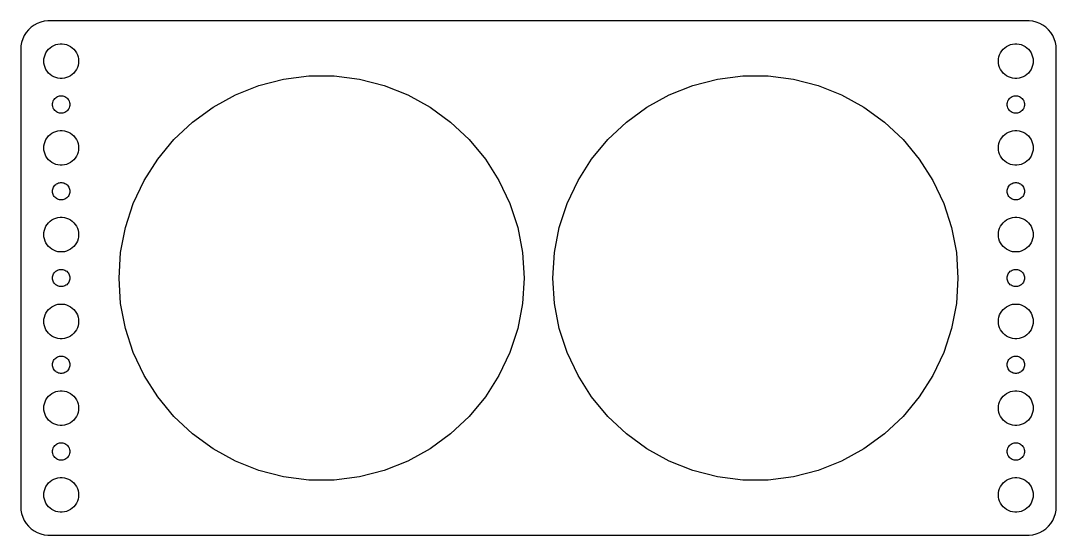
# Model space of a CAD drawing. Header units: metres. Extents: x -90 to 90, y 55 to 242.
# Drawn here: x -89.5 to 89.5, y 153.5 to 242.5 of the extents above; entities that cross this region are included whole.
import ezdxf

# ---------------------------------------------------------------- set-up
doc = ezdxf.new("R2010")
doc.units = ezdxf.units.M

msp = doc.modelspace()

# ---------------------------------------------------------------- linework, layer by layer
for p, q in [((-87.1791, 241.722), (-87.6871, 241.353)), ((-86.6289, 242.024), (-87.1791, 241.722)), ((-86.0451, 242.255), (-86.6289, 242.024)), ((-85.4369, 242.411), (-86.0451, 242.255)), ((-84.8139, 242.49), (-85.4369, 242.411)), ((84.8139, 242.49), (-84.8139, 242.49)), ((85.4369, 242.411), (84.8139, 242.49)), ((86.0451, 242.255), (85.4369, 242.411)), ((86.6289, 242.024), (86.0451, 242.255)), ((87.1791, 241.722), (86.6289, 242.024)), ((87.6871, 241.353), (87.1791, 241.722)), ((-88.8815, 239.909), (-89.1489, 239.341)), ((-88.5451, 240.439), (-88.8815, 239.909)), ((-88.1448, 240.923), (-88.5451, 240.439)), ((-87.6871, 241.353), (-88.1448, 240.923)), ((88.1448, 240.923), (87.6871, 241.353)), ((88.5451, 240.439), (88.1448, 240.923)), ((88.8815, 239.909), (88.5451, 240.439)), ((89.1489, 239.341), (88.8815, 239.909)), ((-89.4606, 238.127), (-89.5, 237.5)), ((-89.3429, 238.743), (-89.4606, 238.127)), ((-89.1489, 239.341), (-89.3429, 238.743)), ((-84.1075, 238.033), (-83.7773, 238.214)), ((-83.7773, 238.214), (-83.427, 238.353)), ((-83.427, 238.353), (-83.0621, 238.447)), ((-83.0621, 238.447), (-82.6884, 238.494)), ((-82.6884, 238.494), (-82.3116, 238.494)), ((-82.3116, 238.494), (-81.9379, 238.447)), ((-81.9379, 238.447), (-81.573, 238.353)), ((-81.573, 238.353), (-81.2227, 238.214)), ((-81.2227, 238.214), (-80.8925, 238.033)), ((80.8925, 238.033), (81.2227, 238.214)), ((81.2227, 238.214), (81.573, 238.353)), ((81.573, 238.353), (81.9379, 238.447)), ((81.9379, 238.447), (82.3116, 238.494)), ((82.3116, 238.494), (82.6884, 238.494)), ((82.6884, 238.494), (83.0621, 238.447)), ((83.0621, 238.447), (83.427, 238.353)), ((83.427, 238.353), (83.7773, 238.214)), ((83.7773, 238.214), (84.1075, 238.033)), ((89.3429, 238.743), (89.1489, 239.341)), ((89.4606, 238.127), (89.3429, 238.743)), ((89.5, 237.5), (89.4606, 238.127)), ((-89.5, 237.5), (-89.5, 158.5)), ((-85.4057, 236.246), (-85.2893, 236.604)), ((-85.2893, 236.604), (-85.1289, 236.945)), ((-85.1289, 236.945), (-84.927, 237.263)), ((-84.927, 237.263), (-84.6869, 237.554)), ((-84.6869, 237.554), (-84.4123, 237.812)), ((-84.4123, 237.812), (-84.1075, 238.033)), ((-80.8925, 238.033), (-80.5877, 237.812)), ((-80.5877, 237.812), (-80.3131, 237.554)), ((-80.3131, 237.554), (-80.073, 237.263)), ((-80.073, 237.263), (-79.8711, 236.945)), ((-79.8711, 236.945), (-79.7107, 236.604)), ((-79.7107, 236.604), (-79.5943, 236.246)), ((79.5943, 236.246), (79.7107, 236.604)), ((79.7107, 236.604), (79.8711, 236.945)), ((79.8711, 236.945), (80.073, 237.263)), ((80.073, 237.263), (80.3131, 237.554)), ((80.3131, 237.554), (80.5877, 237.812)), ((80.5877, 237.812), (80.8925, 238.033)), ((84.1075, 238.033), (84.4123, 237.812)), ((84.4123, 237.812), (84.6869, 237.554)), ((84.6869, 237.554), (84.927, 237.263)), ((84.927, 237.263), (85.1289, 236.945)), ((85.1289, 236.945), (85.2893, 236.604)), ((85.2893, 236.604), (85.4057, 236.246)), ((89.5, 158.5), (89.5, 237.5)), ((-85.5, 235.5), (-85.4763, 235.876)), ((-85.4763, 235.124), (-85.5, 235.5)), ((-85.4763, 235.876), (-85.4057, 236.246)), ((-85.4057, 234.754), (-85.4763, 235.124)), ((-85.2893, 234.396), (-85.4057, 234.754)), ((-79.5943, 234.754), (-79.7107, 234.396)), ((-79.5943, 236.246), (-79.5237, 235.876)), ((-79.5237, 235.124), (-79.5943, 234.754)), ((-79.5237, 235.876), (-79.5, 235.5)), ((-79.5, 235.5), (-79.5237, 235.124)), ((79.5, 235.5), (79.5237, 235.876)), ((79.5237, 235.124), (79.5, 235.5)), ((79.5237, 235.876), (79.5943, 236.246)), ((79.5943, 234.754), (79.5237, 235.124)), ((79.7107, 234.396), (79.5943, 234.754)), ((85.4057, 234.754), (85.2893, 234.396)), ((85.4057, 236.246), (85.4763, 235.876)), ((85.4763, 235.124), (85.4057, 234.754)), ((85.4763, 235.876), (85.5, 235.5)), ((85.5, 235.5), (85.4763, 235.124)), ((-85.1289, 234.055), (-85.2893, 234.396)), ((-84.927, 233.737), (-85.1289, 234.055)), ((-84.6869, 233.446), (-84.927, 233.737)), ((-84.4123, 233.188), (-84.6869, 233.446)), ((-84.1075, 232.967), (-84.4123, 233.188)), ((-83.7773, 232.786), (-84.1075, 232.967)), ((-83.427, 232.647), (-83.7773, 232.786)), ((-81.2227, 232.786), (-81.573, 232.647)), ((-80.8925, 232.967), (-81.2227, 232.786)), ((-80.5877, 233.188), (-80.8925, 232.967)), ((-80.3131, 233.446), (-80.5877, 233.188)), ((-80.073, 233.737), (-80.3131, 233.446)), ((-79.8711, 234.055), (-80.073, 233.737)), ((-79.7107, 234.396), (-79.8711, 234.055)), ((-44.0583, 232.38), (-39.6977, 232.931)), ((-39.6977, 232.931), (-35.3023, 232.931)), ((-35.3023, 232.931), (-30.9417, 232.38)), ((30.9417, 232.38), (35.3023, 232.931)), ((35.3023, 232.931), (39.6977, 232.931)), ((39.6977, 232.931), (44.0583, 232.38)), ((79.8711, 234.055), (79.7107, 234.396)), ((80.073, 233.737), (79.8711, 234.055)), ((80.3131, 233.446), (80.073, 233.737)), ((80.5877, 233.188), (80.3131, 233.446)), ((80.8925, 232.967), (80.5877, 233.188)), ((81.2227, 232.786), (80.8925, 232.967)), ((81.573, 232.647), (81.2227, 232.786)), ((83.7773, 232.786), (83.427, 232.647)), ((84.1075, 232.967), (83.7773, 232.786)), ((84.4123, 233.188), (84.1075, 232.967)), ((84.6869, 233.446), (84.4123, 233.188)), ((84.927, 233.737), (84.6869, 233.446)), ((85.1289, 234.055), (84.927, 233.737)), ((85.2893, 234.396), (85.1289, 234.055)), ((-83.0621, 232.553), (-83.427, 232.647)), ((-82.6884, 232.506), (-83.0621, 232.553)), ((-82.3116, 232.506), (-82.6884, 232.506)), ((-81.9379, 232.553), (-82.3116, 232.506)), ((-81.573, 232.647), (-81.9379, 232.553)), ((-52.4023, 229.669), (-48.3156, 231.287)), ((-48.3156, 231.287), (-44.0583, 232.38)), ((-30.9417, 232.38), (-26.6844, 231.287)), ((-26.6844, 231.287), (-22.5977, 229.669)), ((22.5977, 229.669), (26.6844, 231.287)), ((26.6844, 231.287), (30.9417, 232.38)), ((44.0583, 232.38), (48.3156, 231.287)), ((48.3156, 231.287), (52.4023, 229.669)), ((81.9379, 232.553), (81.573, 232.647)), ((82.3116, 232.506), (81.9379, 232.553)), ((82.6884, 232.506), (82.3116, 232.506)), ((83.0621, 232.553), (82.6884, 232.506)), ((83.427, 232.647), (83.0621, 232.553)), ((-83.5934, 229.027), (-83.4561, 229.156)), ((-83.4561, 229.156), (-83.3037, 229.266)), ((-83.3037, 229.266), (-83.1387, 229.357)), ((-83.1387, 229.357), (-82.9635, 229.427)), ((-82.9635, 229.427), (-82.7811, 229.473)), ((-82.7811, 229.473), (-82.5942, 229.497)), ((-82.5942, 229.497), (-82.4058, 229.497)), ((-82.4058, 229.497), (-82.2189, 229.473)), ((-82.2189, 229.473), (-82.0365, 229.427)), ((-82.0365, 229.427), (-81.8613, 229.357)), ((-81.8613, 229.357), (-81.6963, 229.266)), ((-81.6963, 229.266), (-81.5439, 229.156)), ((-81.5439, 229.156), (-81.4065, 229.027)), ((-56.2539, 227.551), (-52.4023, 229.669)), ((-22.5977, 229.669), (-18.746, 227.551)), ((18.746, 227.551), (22.5977, 229.669)), ((52.4023, 229.669), (56.2539, 227.551)), ((81.4065, 229.027), (81.5439, 229.156)), ((81.5439, 229.156), (81.6963, 229.266)), ((81.6963, 229.266), (81.8613, 229.357)), ((81.8613, 229.357), (82.0365, 229.427)), ((82.0365, 229.427), (82.2189, 229.473)), ((82.2189, 229.473), (82.4058, 229.497)), ((82.4058, 229.497), (82.5942, 229.497)), ((82.5942, 229.497), (82.7811, 229.473)), ((82.7811, 229.473), (82.9635, 229.427)), ((82.9635, 229.427), (83.1387, 229.357)), ((83.1387, 229.357), (83.3037, 229.266)), ((83.3037, 229.266), (83.4561, 229.156)), ((83.4561, 229.156), (83.5934, 229.027)), ((-84, 228), (-83.9882, 228.188)), ((-83.9882, 227.812), (-84, 228)), ((-83.9882, 228.188), (-83.9529, 228.373)), ((-83.9529, 227.627), (-83.9882, 227.812)), ((-83.9529, 228.373), (-83.8947, 228.552)), ((-83.8947, 227.448), (-83.9529, 227.627)), ((-83.8947, 228.552), (-83.8145, 228.723)), ((-83.8145, 227.277), (-83.8947, 227.448)), ((-83.8145, 228.723), (-83.7135, 228.882)), ((-83.7135, 228.882), (-83.5934, 229.027)), ((-81.4065, 229.027), (-81.2865, 228.882)), ((-81.2865, 228.882), (-81.1855, 228.723)), ((-81.1855, 228.723), (-81.1053, 228.552)), ((-81.1053, 227.448), (-81.1855, 227.277)), ((-81.1053, 228.552), (-81.0471, 228.373)), ((-81.0471, 227.627), (-81.1053, 227.448)), ((-81.0471, 228.373), (-81.0118, 228.188)), ((-81.0118, 227.812), (-81.0471, 227.627)), ((-81.0118, 228.188), (-81, 228)), ((-81, 228), (-81.0118, 227.812)), ((-59.8098, 224.968), (-56.2539, 227.551)), ((-18.746, 227.551), (-15.1902, 224.968)), ((15.1902, 224.968), (18.746, 227.551)), ((56.2539, 227.551), (59.8098, 224.968)), ((81, 228), (81.0118, 228.188)), ((81.0118, 227.812), (81, 228)), ((81.0118, 228.188), (81.0471, 228.373)), ((81.0471, 227.627), (81.0118, 227.812)), ((81.0471, 228.373), (81.1053, 228.552)), ((81.1053, 227.448), (81.0471, 227.627)), ((81.1053, 228.552), (81.1855, 228.723)), ((81.1855, 227.277), (81.1053, 227.448)), ((81.1855, 228.723), (81.2865, 228.882)), ((81.2865, 228.882), (81.4065, 229.027)), ((83.5934, 229.027), (83.7135, 228.882)), ((83.7135, 228.882), (83.8145, 228.723)), ((83.8145, 228.723), (83.8947, 228.552)), ((83.8947, 227.448), (83.8145, 227.277)), ((83.8947, 228.552), (83.9529, 228.373)), ((83.9529, 227.627), (83.8947, 227.448)), ((83.9529, 228.373), (83.9882, 228.188)), ((83.9882, 227.812), (83.9529, 227.627)), ((83.9882, 228.188), (84, 228)), ((84, 228), (83.9882, 227.812)), ((-83.7135, 227.118), (-83.8145, 227.277)), ((-83.5934, 226.973), (-83.7135, 227.118)), ((-83.4561, 226.844), (-83.5934, 226.973)), ((-83.3037, 226.734), (-83.4561, 226.844)), ((-83.1387, 226.643), (-83.3037, 226.734)), ((-82.9635, 226.573), (-83.1387, 226.643)), ((-82.7811, 226.527), (-82.9635, 226.573)), ((-82.5942, 226.503), (-82.7811, 226.527)), ((-82.4058, 226.503), (-82.5942, 226.503)), ((-82.2189, 226.527), (-82.4058, 226.503)), ((-82.0365, 226.573), (-82.2189, 226.527)), ((-81.8613, 226.643), (-82.0365, 226.573)), ((-81.6963, 226.734), (-81.8613, 226.643)), ((-81.5439, 226.844), (-81.6963, 226.734)), ((-81.4065, 226.973), (-81.5439, 226.844)), ((-81.2865, 227.118), (-81.4065, 226.973)), ((-81.1855, 227.277), (-81.2865, 227.118)), ((81.2865, 227.118), (81.1855, 227.277)), ((81.4065, 226.973), (81.2865, 227.118)), ((81.5439, 226.844), (81.4065, 226.973)), ((81.6963, 226.734), (81.5439, 226.844)), ((81.8613, 226.643), (81.6963, 226.734)), ((82.0365, 226.573), (81.8613, 226.643)), ((82.2189, 226.527), (82.0365, 226.573)), ((82.4058, 226.503), (82.2189, 226.527)), ((82.5942, 226.503), (82.4058, 226.503)), ((82.7811, 226.527), (82.5942, 226.503)), ((82.9635, 226.573), (82.7811, 226.527)), ((83.1387, 226.643), (82.9635, 226.573)), ((83.3037, 226.734), (83.1387, 226.643)), ((83.4561, 226.844), (83.3037, 226.734)), ((83.5934, 226.973), (83.4561, 226.844)), ((83.7135, 227.118), (83.5934, 226.973)), ((83.8145, 227.277), (83.7135, 227.118)), ((-63.0139, 221.959), (-59.8098, 224.968)), ((-15.1902, 224.968), (-11.9861, 221.959)), ((11.9861, 221.959), (15.1902, 224.968)), ((59.8098, 224.968), (63.0139, 221.959)), ((-85.1289, 221.945), (-84.927, 222.263)), ((-84.927, 222.263), (-84.6869, 222.554)), ((-84.6869, 222.554), (-84.4123, 222.812)), ((-84.4123, 222.812), (-84.1075, 223.033)), ((-84.1075, 223.033), (-83.7773, 223.214)), ((-83.7773, 223.214), (-83.427, 223.353)), ((-83.427, 223.353), (-83.0621, 223.447)), ((-83.0621, 223.447), (-82.6884, 223.494)), ((-82.6884, 223.494), (-82.3116, 223.494)), ((-82.3116, 223.494), (-81.9379, 223.447)), ((-81.9379, 223.447), (-81.573, 223.353)), ((-81.573, 223.353), (-81.2227, 223.214)), ((-81.2227, 223.214), (-80.8925, 223.033)), ((-80.8925, 223.033), (-80.5877, 222.812)), ((-80.5877, 222.812), (-80.3131, 222.554)), ((-80.3131, 222.554), (-80.073, 222.263)), ((-80.073, 222.263), (-79.8711, 221.945)), ((79.8711, 221.945), (80.073, 222.263)), ((80.073, 222.263), (80.3131, 222.554)), ((80.3131, 222.554), (80.5877, 222.812)), ((80.5877, 222.812), (80.8925, 223.033)), ((80.8925, 223.033), (81.2227, 223.214)), ((81.2227, 223.214), (81.573, 223.353)), ((81.573, 223.353), (81.9379, 223.447)), ((81.9379, 223.447), (82.3116, 223.494)), ((82.3116, 223.494), (82.6884, 223.494)), ((82.6884, 223.494), (83.0621, 223.447)), ((83.0621, 223.447), (83.427, 223.353)), ((83.427, 223.353), (83.7773, 223.214)), ((83.7773, 223.214), (84.1075, 223.033)), ((84.1075, 223.033), (84.4123, 222.812)), ((84.4123, 222.812), (84.6869, 222.554)), ((84.6869, 222.554), (84.927, 222.263)), ((84.927, 222.263), (85.1289, 221.945)), ((-85.5, 220.5), (-85.4763, 220.876)), ((-85.4763, 220.124), (-85.5, 220.5)), ((-85.4763, 220.876), (-85.4057, 221.246)), ((-85.4057, 221.246), (-85.2893, 221.604)), ((-85.2893, 221.604), (-85.1289, 221.945)), ((-79.8711, 221.945), (-79.7107, 221.604)), ((-79.7107, 221.604), (-79.5943, 221.246)), ((-79.5943, 221.246), (-79.5237, 220.876)), ((-79.5237, 220.876), (-79.5, 220.5)), ((-79.5, 220.5), (-79.5237, 220.124)), ((-65.8156, 218.572), (-63.0139, 221.959)), ((-11.9861, 221.959), (-9.1844, 218.572)), ((9.1844, 218.572), (11.9861, 221.959)), ((63.0139, 221.959), (65.8156, 218.572)), ((79.5, 220.5), (79.5237, 220.876)), ((79.5237, 220.124), (79.5, 220.5)), ((79.5237, 220.876), (79.5943, 221.246)), ((79.5943, 221.246), (79.7107, 221.604)), ((79.7107, 221.604), (79.8711, 221.945)), ((85.1289, 221.945), (85.2893, 221.604)), ((85.2893, 221.604), (85.4057, 221.246)), ((85.4057, 221.246), (85.4763, 220.876)), ((85.4763, 220.876), (85.5, 220.5)), ((85.5, 220.5), (85.4763, 220.124)), ((-85.4057, 219.754), (-85.4763, 220.124)), ((-85.2893, 219.396), (-85.4057, 219.754)), ((-85.1289, 219.055), (-85.2893, 219.396)), ((-84.927, 218.737), (-85.1289, 219.055)), ((-84.6869, 218.446), (-84.927, 218.737)), ((-84.4123, 218.188), (-84.6869, 218.446)), ((-80.3131, 218.446), (-80.5877, 218.188)), ((-80.073, 218.737), (-80.3131, 218.446)), ((-79.8711, 219.055), (-80.073, 218.737)), ((-79.7107, 219.396), (-79.8711, 219.055)), ((-79.5943, 219.754), (-79.7107, 219.396)), ((-79.5237, 220.124), (-79.5943, 219.754)), ((-68.1707, 214.861), (-65.8156, 218.572)), ((-9.1844, 218.572), (-6.8293, 214.861)), ((6.8293, 214.861), (9.1844, 218.572)), ((65.8156, 218.572), (68.1707, 214.861)), ((79.5943, 219.754), (79.5237, 220.124)), ((79.7107, 219.396), (79.5943, 219.754)), ((79.8711, 219.055), (79.7107, 219.396)), ((80.073, 218.737), (79.8711, 219.055)), ((80.3131, 218.446), (80.073, 218.737)), ((80.5877, 218.188), (80.3131, 218.446)), ((84.6869, 218.446), (84.4123, 218.188)), ((84.927, 218.737), (84.6869, 218.446)), ((85.1289, 219.055), (84.927, 218.737)), ((85.2893, 219.396), (85.1289, 219.055)), ((85.4057, 219.754), (85.2893, 219.396)), ((85.4763, 220.124), (85.4057, 219.754)), ((-84.1075, 217.967), (-84.4123, 218.188)), ((-83.7773, 217.786), (-84.1075, 217.967)), ((-83.427, 217.647), (-83.7773, 217.786)), ((-83.0621, 217.553), (-83.427, 217.647)), ((-82.6884, 217.506), (-83.0621, 217.553)), ((-82.3116, 217.506), (-82.6884, 217.506)), ((-81.9379, 217.553), (-82.3116, 217.506)), ((-81.573, 217.647), (-81.9379, 217.553)), ((-81.2227, 217.786), (-81.573, 217.647)), ((-80.8925, 217.967), (-81.2227, 217.786)), ((-80.5877, 218.188), (-80.8925, 217.967)), ((80.8925, 217.967), (80.5877, 218.188)), ((81.2227, 217.786), (80.8925, 217.967)), ((81.573, 217.647), (81.2227, 217.786)), ((81.9379, 217.553), (81.573, 217.647)), ((82.3116, 217.506), (81.9379, 217.553)), ((82.6884, 217.506), (82.3116, 217.506)), ((83.0621, 217.553), (82.6884, 217.506)), ((83.427, 217.647), (83.0621, 217.553)), ((83.7773, 217.786), (83.427, 217.647)), ((84.1075, 217.967), (83.7773, 217.786)), ((84.4123, 218.188), (84.1075, 217.967)), ((-70.0422, 210.884), (-68.1707, 214.861)), ((-6.8293, 214.861), (-4.9578, 210.884)), ((4.9578, 210.884), (6.8293, 214.861)), ((68.1707, 214.861), (70.0422, 210.884)), ((-84, 213), (-83.9882, 213.188)), ((-83.9882, 213.188), (-83.9529, 213.373)), ((-83.9529, 213.373), (-83.8947, 213.552)), ((-83.8947, 213.552), (-83.8145, 213.723)), ((-83.8145, 213.723), (-83.7135, 213.882)), ((-83.7135, 213.882), (-83.5934, 214.027)), ((-83.5934, 214.027), (-83.4561, 214.156)), ((-83.4561, 214.156), (-83.3037, 214.266)), ((-83.3037, 214.266), (-83.1387, 214.357)), ((-83.1387, 214.357), (-82.9635, 214.427)), ((-82.9635, 214.427), (-82.7811, 214.473)), ((-82.7811, 214.473), (-82.5942, 214.497)), ((-82.5942, 214.497), (-82.4058, 214.497)), ((-82.4058, 214.497), (-82.2189, 214.473)), ((-82.2189, 214.473), (-82.0365, 214.427)), ((-82.0365, 214.427), (-81.8613, 214.357)), ((-81.8613, 214.357), (-81.6963, 214.266)), ((-81.6963, 214.266), (-81.5439, 214.156)), ((-81.5439, 214.156), (-81.4065, 214.027)), ((-81.4065, 214.027), (-81.2865, 213.882)), ((-81.2865, 213.882), (-81.1855, 213.723)), ((-81.1855, 213.723), (-81.1053, 213.552)), ((-81.1053, 213.552), (-81.0471, 213.373)), ((-81.0471, 213.373), (-81.0118, 213.188)), ((-81.0118, 213.188), (-81, 213)), ((81, 213), (81.0118, 213.188)), ((81.0118, 213.188), (81.0471, 213.373)), ((81.0471, 213.373), (81.1053, 213.552)), ((81.1053, 213.552), (81.1855, 213.723)), ((81.1855, 213.723), (81.2865, 213.882)), ((81.2865, 213.882), (81.4065, 214.027)), ((81.4065, 214.027), (81.5439, 214.156)), ((81.5439, 214.156), (81.6963, 214.266)), ((81.6963, 214.266), (81.8613, 214.357)), ((81.8613, 214.357), (82.0365, 214.427)), ((82.0365, 214.427), (82.2189, 214.473)), ((82.2189, 214.473), (82.4058, 214.497)), ((82.4058, 214.497), (82.5942, 214.497)), ((82.5942, 214.497), (82.7811, 214.473)), ((82.7811, 214.473), (82.9635, 214.427)), ((82.9635, 214.427), (83.1387, 214.357)), ((83.1387, 214.357), (83.3037, 214.266)), ((83.3037, 214.266), (83.4561, 214.156)), ((83.4561, 214.156), (83.5934, 214.027)), ((83.5934, 214.027), (83.7135, 213.882)), ((83.7135, 213.882), (83.8145, 213.723)), ((83.8145, 213.723), (83.8947, 213.552)), ((83.8947, 213.552), (83.9529, 213.373)), ((83.9529, 213.373), (83.9882, 213.188)), ((83.9882, 213.188), (84, 213)), ((-83.9882, 212.812), (-84, 213)), ((-83.9529, 212.627), (-83.9882, 212.812)), ((-83.8947, 212.448), (-83.9529, 212.627)), ((-83.8145, 212.277), (-83.8947, 212.448)), ((-83.7135, 212.118), (-83.8145, 212.277)), ((-83.5934, 211.973), (-83.7135, 212.118)), ((-83.4561, 211.844), (-83.5934, 211.973)), ((-83.3037, 211.734), (-83.4561, 211.844)), ((-83.1387, 211.643), (-83.3037, 211.734)), ((-82.9635, 211.573), (-83.1387, 211.643)), ((-82.7811, 211.527), (-82.9635, 211.573)), ((-82.5942, 211.503), (-82.7811, 211.527)), ((-82.4058, 211.503), (-82.5942, 211.503)), ((-82.2189, 211.527), (-82.4058, 211.503)), ((-82.0365, 211.573), (-82.2189, 211.527)), ((-81.8613, 211.643), (-82.0365, 211.573)), ((-81.6963, 211.734), (-81.8613, 211.643)), ((-81.5439, 211.844), (-81.6963, 211.734)), ((-81.4065, 211.973), (-81.5439, 211.844)), ((-81.2865, 212.118), (-81.4065, 211.973)), ((-81.1855, 212.277), (-81.2865, 212.118)), ((-81.1053, 212.448), (-81.1855, 212.277)), ((-81.0471, 212.627), (-81.1053, 212.448)), ((-81.0118, 212.812), (-81.0471, 212.627)), ((-81, 213), (-81.0118, 212.812)), ((81.0118, 212.812), (81, 213)), ((81.0471, 212.627), (81.0118, 212.812)), ((81.1053, 212.448), (81.0471, 212.627)), ((81.1855, 212.277), (81.1053, 212.448)), ((81.2865, 212.118), (81.1855, 212.277)), ((81.4065, 211.973), (81.2865, 212.118)), ((81.5439, 211.844), (81.4065, 211.973)), ((81.6963, 211.734), (81.5439, 211.844)), ((81.8613, 211.643), (81.6963, 211.734)), ((82.0365, 211.573), (81.8613, 211.643)), ((82.2189, 211.527), (82.0365, 211.573)), ((82.4058, 211.503), (82.2189, 211.527)), ((82.5942, 211.503), (82.4058, 211.503)), ((82.7811, 211.527), (82.5942, 211.503)), ((82.9635, 211.573), (82.7811, 211.527)), ((83.1387, 211.643), (82.9635, 211.573)), ((83.3037, 211.734), (83.1387, 211.643)), ((83.4561, 211.844), (83.3037, 211.734)), ((83.5934, 211.973), (83.4561, 211.844)), ((83.7135, 212.118), (83.5934, 211.973)), ((83.8145, 212.277), (83.7135, 212.118)), ((83.8947, 212.448), (83.8145, 212.277)), ((83.9529, 212.627), (83.8947, 212.448)), ((83.9882, 212.812), (83.9529, 212.627)), ((84, 213), (83.9882, 212.812)), ((-71.4004, 206.704), (-70.0422, 210.884)), ((-4.9578, 210.884), (-3.5996, 206.704)), ((3.5996, 206.704), (4.9578, 210.884)), ((70.0422, 210.884), (71.4004, 206.704)), ((-84.6869, 207.554), (-84.4123, 207.812)), ((-84.4123, 207.812), (-84.1075, 208.033)), ((-84.1075, 208.033), (-83.7773, 208.214)), ((-83.7773, 208.214), (-83.427, 208.353)), ((-83.427, 208.353), (-83.0621, 208.447)), ((-83.0621, 208.447), (-82.6884, 208.494)), ((-82.6884, 208.494), (-82.3116, 208.494)), ((-82.3116, 208.494), (-81.9379, 208.447)), ((-81.9379, 208.447), (-81.573, 208.353)), ((-81.573, 208.353), (-81.2227, 208.214)), ((-81.2227, 208.214), (-80.8925, 208.033)), ((-80.8925, 208.033), (-80.5877, 207.812)), ((-80.5877, 207.812), (-80.3131, 207.554)), ((80.3131, 207.554), (80.5877, 207.812)), ((80.5877, 207.812), (80.8925, 208.033)), ((80.8925, 208.033), (81.2227, 208.214)), ((81.2227, 208.214), (81.573, 208.353)), ((81.573, 208.353), (81.9379, 208.447)), ((81.9379, 208.447), (82.3116, 208.494)), ((82.3116, 208.494), (82.6884, 208.494)), ((82.6884, 208.494), (83.0621, 208.447)), ((83.0621, 208.447), (83.427, 208.353)), ((83.427, 208.353), (83.7773, 208.214)), ((83.7773, 208.214), (84.1075, 208.033)), ((84.1075, 208.033), (84.4123, 207.812)), ((84.4123, 207.812), (84.6869, 207.554)), ((-85.5, 205.5), (-85.4763, 205.876)), ((-85.4763, 205.876), (-85.4057, 206.246)), ((-85.4057, 206.246), (-85.2893, 206.604)), ((-85.2893, 206.604), (-85.1289, 206.945)), ((-85.1289, 206.945), (-84.927, 207.263)), ((-84.927, 207.263), (-84.6869, 207.554)), ((-80.3131, 207.554), (-80.073, 207.263)), ((-80.073, 207.263), (-79.8711, 206.945)), ((-79.8711, 206.945), (-79.7107, 206.604)), ((-79.7107, 206.604), (-79.5943, 206.246)), ((-79.5943, 206.246), (-79.5237, 205.876)), ((-79.5237, 205.876), (-79.5, 205.5)), ((-72.224, 202.387), (-71.4004, 206.704)), ((-3.5996, 206.704), (-2.776, 202.387)), ((2.776, 202.387), (3.5996, 206.704)), ((71.4004, 206.704), (72.224, 202.387)), ((79.5, 205.5), (79.5237, 205.876)), ((79.5237, 205.876), (79.5943, 206.246)), ((79.5943, 206.246), (79.7107, 206.604)), ((79.7107, 206.604), (79.8711, 206.945)), ((79.8711, 206.945), (80.073, 207.263)), ((80.073, 207.263), (80.3131, 207.554)), ((84.6869, 207.554), (84.927, 207.263)), ((84.927, 207.263), (85.1289, 206.945)), ((85.1289, 206.945), (85.2893, 206.604)), ((85.2893, 206.604), (85.4057, 206.246)), ((85.4057, 206.246), (85.4763, 205.876)), ((85.4763, 205.876), (85.5, 205.5)), ((-85.4763, 205.124), (-85.5, 205.5)), ((-85.4057, 204.754), (-85.4763, 205.124)), ((-85.2893, 204.396), (-85.4057, 204.754)), ((-85.1289, 204.055), (-85.2893, 204.396)), ((-79.7107, 204.396), (-79.8711, 204.055)), ((-79.5943, 204.754), (-79.7107, 204.396)), ((-79.5237, 205.124), (-79.5943, 204.754)), ((-79.5, 205.5), (-79.5237, 205.124)), ((79.5237, 205.124), (79.5, 205.5)), ((79.5943, 204.754), (79.5237, 205.124)), ((79.7107, 204.396), (79.5943, 204.754)), ((79.8711, 204.055), (79.7107, 204.396)), ((85.2893, 204.396), (85.1289, 204.055)), ((85.4057, 204.754), (85.2893, 204.396)), ((85.4763, 205.124), (85.4057, 204.754)), ((85.5, 205.5), (85.4763, 205.124)), ((-84.927, 203.737), (-85.1289, 204.055)), ((-84.6869, 203.446), (-84.927, 203.737)), ((-84.4123, 203.188), (-84.6869, 203.446)), ((-84.1075, 202.967), (-84.4123, 203.188)), ((-83.7773, 202.786), (-84.1075, 202.967)), ((-83.427, 202.647), (-83.7773, 202.786)), ((-83.0621, 202.553), (-83.427, 202.647)), ((-82.6884, 202.506), (-83.0621, 202.553)), ((-82.3116, 202.506), (-82.6884, 202.506)), ((-81.9379, 202.553), (-82.3116, 202.506)), ((-81.573, 202.647), (-81.9379, 202.553)), ((-81.2227, 202.786), (-81.573, 202.647)), ((-80.8925, 202.967), (-81.2227, 202.786)), ((-80.5877, 203.188), (-80.8925, 202.967)), ((-80.3131, 203.446), (-80.5877, 203.188)), ((-80.073, 203.737), (-80.3131, 203.446)), ((-79.8711, 204.055), (-80.073, 203.737)), ((-72.5, 198), (-72.224, 202.387)), ((-2.776, 202.387), (-2.5, 198)), ((2.5, 198), (2.776, 202.387)), ((72.224, 202.387), (72.5, 198)), ((80.073, 203.737), (79.8711, 204.055)), ((80.3131, 203.446), (80.073, 203.737)), ((80.5877, 203.188), (80.3131, 203.446)), ((80.8925, 202.967), (80.5877, 203.188)), ((81.2227, 202.786), (80.8925, 202.967)), ((81.573, 202.647), (81.2227, 202.786)), ((81.9379, 202.553), (81.573, 202.647)), ((82.3116, 202.506), (81.9379, 202.553)), ((82.6884, 202.506), (82.3116, 202.506)), ((83.0621, 202.553), (82.6884, 202.506)), ((83.427, 202.647), (83.0621, 202.553)), ((83.7773, 202.786), (83.427, 202.647)), ((84.1075, 202.967), (83.7773, 202.786)), ((84.4123, 203.188), (84.1075, 202.967)), ((84.6869, 203.446), (84.4123, 203.188)), ((84.927, 203.737), (84.6869, 203.446)), ((85.1289, 204.055), (84.927, 203.737)), ((-83.8947, 198.552), (-83.8145, 198.723)), ((-83.8145, 198.723), (-83.7135, 198.882)), ((-83.7135, 198.882), (-83.5934, 199.027)), ((-83.5934, 199.027), (-83.4561, 199.156)), ((-83.4561, 199.156), (-83.3037, 199.266)), ((-83.3037, 199.266), (-83.1387, 199.357)), ((-83.1387, 199.357), (-82.9635, 199.427)), ((-82.9635, 199.427), (-82.7811, 199.473)), ((-82.7811, 199.473), (-82.5942, 199.497)), ((-82.5942, 199.497), (-82.4058, 199.497)), ((-82.4058, 199.497), (-82.2189, 199.473)), ((-82.2189, 199.473), (-82.0365, 199.427)), ((-82.0365, 199.427), (-81.8613, 199.357)), ((-81.8613, 199.357), (-81.6963, 199.266)), ((-81.6963, 199.266), (-81.5439, 199.156)), ((-81.5439, 199.156), (-81.4065, 199.027)), ((-81.4065, 199.027), (-81.2865, 198.882)), ((-81.2865, 198.882), (-81.1855, 198.723)), ((-81.1855, 198.723), (-81.1053, 198.552)), ((81.1053, 198.552), (81.1855, 198.723)), ((81.1855, 198.723), (81.2865, 198.882)), ((81.2865, 198.882), (81.4065, 199.027)), ((81.4065, 199.027), (81.5439, 199.156)), ((81.5439, 199.156), (81.6963, 199.266)), ((81.6963, 199.266), (81.8613, 199.357)), ((81.8613, 199.357), (82.0365, 199.427)), ((82.0365, 199.427), (82.2189, 199.473)), ((82.2189, 199.473), (82.4058, 199.497)), ((82.4058, 199.497), (82.5942, 199.497)), ((82.5942, 199.497), (82.7811, 199.473)), ((82.7811, 199.473), (82.9635, 199.427)), ((82.9635, 199.427), (83.1387, 199.357)), ((83.1387, 199.357), (83.3037, 199.266)), ((83.3037, 199.266), (83.4561, 199.156)), ((83.4561, 199.156), (83.5934, 199.027)), ((83.5934, 199.027), (83.7135, 198.882)), ((83.7135, 198.882), (83.8145, 198.723)), ((83.8145, 198.723), (83.8947, 198.552)), ((-84, 198), (-83.9882, 198.188)), ((-83.9882, 197.812), (-84, 198)), ((-83.9882, 198.188), (-83.9529, 198.373)), ((-83.9529, 197.627), (-83.9882, 197.812)), ((-83.9529, 198.373), (-83.8947, 198.552)), ((-83.8947, 197.448), (-83.9529, 197.627)), ((-83.8145, 197.277), (-83.8947, 197.448)), ((-83.7135, 197.118), (-83.8145, 197.277)), ((-83.5934, 196.973), (-83.7135, 197.118)), ((-83.4561, 196.844), (-83.5934, 196.973)), ((-81.4065, 196.973), (-81.5439, 196.844)), ((-81.2865, 197.118), (-81.4065, 196.973)), ((-81.1855, 197.277), (-81.2865, 197.118)), ((-81.1053, 197.448), (-81.1855, 197.277)), ((-81.1053, 198.552), (-81.0471, 198.373)), ((-81.0471, 197.627), (-81.1053, 197.448)), ((-81.0471, 198.373), (-81.0118, 198.188)), ((-81.0118, 197.812), (-81.0471, 197.627)), ((-81.0118, 198.188), (-81, 198)), ((-81, 198), (-81.0118, 197.812)), ((-72.224, 193.613), (-72.5, 198)), ((-2.5, 198), (-2.776, 193.613)), ((2.776, 193.613), (2.5, 198)), ((72.5, 198), (72.224, 193.613)), ((81, 198), (81.0118, 198.188)), ((81.0118, 197.812), (81, 198)), ((81.0118, 198.188), (81.0471, 198.373)), ((81.0471, 197.627), (81.0118, 197.812)), ((81.0471, 198.373), (81.1053, 198.552)), ((81.1053, 197.448), (81.0471, 197.627)), ((81.1855, 197.277), (81.1053, 197.448)), ((81.2865, 197.118), (81.1855, 197.277)), ((81.4065, 196.973), (81.2865, 197.118)), ((81.5439, 196.844), (81.4065, 196.973)), ((83.5934, 196.973), (83.4561, 196.844)), ((83.7135, 197.118), (83.5934, 196.973)), ((83.8145, 197.277), (83.7135, 197.118)), ((83.8947, 197.448), (83.8145, 197.277)), ((83.8947, 198.552), (83.9529, 198.373)), ((83.9529, 197.627), (83.8947, 197.448)), ((83.9529, 198.373), (83.9882, 198.188)), ((83.9882, 197.812), (83.9529, 197.627)), ((83.9882, 198.188), (84, 198)), ((84, 198), (83.9882, 197.812)), ((-83.3037, 196.734), (-83.4561, 196.844)), ((-83.1387, 196.643), (-83.3037, 196.734)), ((-82.9635, 196.573), (-83.1387, 196.643)), ((-82.7811, 196.527), (-82.9635, 196.573)), ((-82.5942, 196.503), (-82.7811, 196.527)), ((-82.4058, 196.503), (-82.5942, 196.503)), ((-82.2189, 196.527), (-82.4058, 196.503)), ((-82.0365, 196.573), (-82.2189, 196.527)), ((-81.8613, 196.643), (-82.0365, 196.573)), ((-81.6963, 196.734), (-81.8613, 196.643)), ((-81.5439, 196.844), (-81.6963, 196.734)), ((81.6963, 196.734), (81.5439, 196.844)), ((81.8613, 196.643), (81.6963, 196.734)), ((82.0365, 196.573), (81.8613, 196.643)), ((82.2189, 196.527), (82.0365, 196.573)), ((82.4058, 196.503), (82.2189, 196.527)), ((82.5942, 196.503), (82.4058, 196.503)), ((82.7811, 196.527), (82.5942, 196.503)), ((82.9635, 196.573), (82.7811, 196.527)), ((83.1387, 196.643), (82.9635, 196.573)), ((83.3037, 196.734), (83.1387, 196.643)), ((83.4561, 196.844), (83.3037, 196.734)), ((-83.7773, 193.214), (-83.427, 193.353)), ((-83.427, 193.353), (-83.0621, 193.447)), ((-83.0621, 193.447), (-82.6884, 193.494)), ((-82.6884, 193.494), (-82.3116, 193.494)), ((-82.3116, 193.494), (-81.9379, 193.447)), ((-81.9379, 193.447), (-81.573, 193.353)), ((-81.573, 193.353), (-81.2227, 193.214)), ((-71.4004, 189.296), (-72.224, 193.613)), ((-2.776, 193.613), (-3.5996, 189.296)), ((3.5996, 189.296), (2.776, 193.613)), ((72.224, 193.613), (71.4004, 189.296)), ((81.2227, 193.214), (81.573, 193.353)), ((81.573, 193.353), (81.9379, 193.447)), ((81.9379, 193.447), (82.3116, 193.494)), ((82.3116, 193.494), (82.6884, 193.494)), ((82.6884, 193.494), (83.0621, 193.447)), ((83.0621, 193.447), (83.427, 193.353)), ((83.427, 193.353), (83.7773, 193.214)), ((-85.4057, 191.246), (-85.2893, 191.604)), ((-85.2893, 191.604), (-85.1289, 191.945)), ((-85.1289, 191.945), (-84.927, 192.263)), ((-84.927, 192.263), (-84.6869, 192.554)), ((-84.6869, 192.554), (-84.4123, 192.812)), ((-84.4123, 192.812), (-84.1075, 193.033)), ((-84.1075, 193.033), (-83.7773, 193.214)), ((-81.2227, 193.214), (-80.8925, 193.033)), ((-80.8925, 193.033), (-80.5877, 192.812)), ((-80.5877, 192.812), (-80.3131, 192.554)), ((-80.3131, 192.554), (-80.073, 192.263)), ((-80.073, 192.263), (-79.8711, 191.945)), ((-79.8711, 191.945), (-79.7107, 191.604)), ((-79.7107, 191.604), (-79.5943, 191.246)), ((79.5943, 191.246), (79.7107, 191.604)), ((79.7107, 191.604), (79.8711, 191.945)), ((79.8711, 191.945), (80.073, 192.263)), ((80.073, 192.263), (80.3131, 192.554)), ((80.3131, 192.554), (80.5877, 192.812)), ((80.5877, 192.812), (80.8925, 193.033)), ((80.8925, 193.033), (81.2227, 193.214)), ((83.7773, 193.214), (84.1075, 193.033)), ((84.1075, 193.033), (84.4123, 192.812)), ((84.4123, 192.812), (84.6869, 192.554)), ((84.6869, 192.554), (84.927, 192.263)), ((84.927, 192.263), (85.1289, 191.945)), ((85.1289, 191.945), (85.2893, 191.604)), ((85.2893, 191.604), (85.4057, 191.246)), ((-85.5, 190.5), (-85.4763, 190.876)), ((-85.4763, 190.124), (-85.5, 190.5)), ((-85.4763, 190.876), (-85.4057, 191.246)), ((-85.4057, 189.754), (-85.4763, 190.124)), ((-85.2893, 189.396), (-85.4057, 189.754)), ((-79.5943, 189.754), (-79.7107, 189.396)), ((-79.5943, 191.246), (-79.5237, 190.876)), ((-79.5237, 190.124), (-79.5943, 189.754)), ((-79.5237, 190.876), (-79.5, 190.5)), ((-79.5, 190.5), (-79.5237, 190.124)), ((79.5, 190.5), (79.5237, 190.876)), ((79.5237, 190.124), (79.5, 190.5)), ((79.5237, 190.876), (79.5943, 191.246)), ((79.5943, 189.754), (79.5237, 190.124)), ((79.7107, 189.396), (79.5943, 189.754)), ((85.4057, 189.754), (85.2893, 189.396)), ((85.4057, 191.246), (85.4763, 190.876)), ((85.4763, 190.124), (85.4057, 189.754)), ((85.4763, 190.876), (85.5, 190.5)), ((85.5, 190.5), (85.4763, 190.124)), ((-85.1289, 189.055), (-85.2893, 189.396)), ((-84.927, 188.737), (-85.1289, 189.055)), ((-84.6869, 188.446), (-84.927, 188.737)), ((-84.4123, 188.188), (-84.6869, 188.446)), ((-84.1075, 187.967), (-84.4123, 188.188)), ((-83.7773, 187.786), (-84.1075, 187.967)), ((-80.8925, 187.967), (-81.2227, 187.786)), ((-80.5877, 188.188), (-80.8925, 187.967)), ((-80.3131, 188.446), (-80.5877, 188.188)), ((-80.073, 188.737), (-80.3131, 188.446)), ((-79.8711, 189.055), (-80.073, 188.737)), ((-79.7107, 189.396), (-79.8711, 189.055)), ((-70.0422, 185.116), (-71.4004, 189.296)), ((-3.5996, 189.296), (-4.9578, 185.116)), ((4.9578, 185.116), (3.5996, 189.296)), ((71.4004, 189.296), (70.0422, 185.116)), ((79.8711, 189.055), (79.7107, 189.396)), ((80.073, 188.737), (79.8711, 189.055)), ((80.3131, 188.446), (80.073, 188.737)), ((80.5877, 188.188), (80.3131, 188.446)), ((80.8925, 187.967), (80.5877, 188.188)), ((81.2227, 187.786), (80.8925, 187.967)), ((84.1075, 187.967), (83.7773, 187.786)), ((84.4123, 188.188), (84.1075, 187.967)), ((84.6869, 188.446), (84.4123, 188.188)), ((84.927, 188.737), (84.6869, 188.446)), ((85.1289, 189.055), (84.927, 188.737)), ((85.2893, 189.396), (85.1289, 189.055)), ((-83.427, 187.647), (-83.7773, 187.786)), ((-83.0621, 187.553), (-83.427, 187.647)), ((-82.6884, 187.506), (-83.0621, 187.553)), ((-82.3116, 187.506), (-82.6884, 187.506)), ((-81.9379, 187.553), (-82.3116, 187.506)), ((-81.573, 187.647), (-81.9379, 187.553)), ((-81.2227, 187.786), (-81.573, 187.647)), ((81.573, 187.647), (81.2227, 187.786)), ((81.9379, 187.553), (81.573, 187.647)), ((82.3116, 187.506), (81.9379, 187.553)), ((82.6884, 187.506), (82.3116, 187.506)), ((83.0621, 187.553), (82.6884, 187.506)), ((83.427, 187.647), (83.0621, 187.553)), ((83.7773, 187.786), (83.427, 187.647)), ((-83.1387, 184.357), (-82.9635, 184.427)), ((-82.9635, 184.427), (-82.7811, 184.473)), ((-82.7811, 184.473), (-82.5942, 184.497)), ((-82.5942, 184.497), (-82.4058, 184.497)), ((-82.4058, 184.497), (-82.2189, 184.473)), ((-82.2189, 184.473), (-82.0365, 184.427)), ((-82.0365, 184.427), (-81.8613, 184.357)), ((-68.1707, 181.139), (-70.0422, 185.116)), ((-4.9578, 185.116), (-6.8293, 181.139)), ((6.8293, 181.139), (4.9578, 185.116)), ((70.0422, 185.116), (68.1707, 181.139)), ((81.8613, 184.357), (82.0365, 184.427)), ((82.0365, 184.427), (82.2189, 184.473)), ((82.2189, 184.473), (82.4058, 184.497)), ((82.4058, 184.497), (82.5942, 184.497)), ((82.5942, 184.497), (82.7811, 184.473)), ((82.7811, 184.473), (82.9635, 184.427)), ((82.9635, 184.427), (83.1387, 184.357)), ((-84, 183), (-83.9882, 183.188)), ((-83.9882, 182.812), (-84, 183)), ((-83.9882, 183.188), (-83.9529, 183.373)), ((-83.9529, 182.627), (-83.9882, 182.812)), ((-83.9529, 183.373), (-83.8947, 183.552)), ((-83.8947, 182.448), (-83.9529, 182.627)), ((-83.8947, 183.552), (-83.8145, 183.723)), ((-83.8145, 183.723), (-83.7135, 183.882)), ((-83.7135, 183.882), (-83.5934, 184.027)), ((-83.5934, 184.027), (-83.4561, 184.156)), ((-83.4561, 184.156), (-83.3037, 184.266)), ((-83.3037, 184.266), (-83.1387, 184.357)), ((-81.8613, 184.357), (-81.6963, 184.266)), ((-81.6963, 184.266), (-81.5439, 184.156)), ((-81.5439, 184.156), (-81.4065, 184.027)), ((-81.4065, 184.027), (-81.2865, 183.882)), ((-81.2865, 183.882), (-81.1855, 183.723)), ((-81.1855, 183.723), (-81.1053, 183.552)), ((-81.1053, 183.552), (-81.0471, 183.373)), ((-81.0471, 182.627), (-81.1053, 182.448)), ((-81.0471, 183.373), (-81.0118, 183.188)), ((-81.0118, 182.812), (-81.0471, 182.627)), ((-81.0118, 183.188), (-81, 183)), ((-81, 183), (-81.0118, 182.812)), ((81, 183), (81.0118, 183.188)), ((81.0118, 182.812), (81, 183)), ((81.0118, 183.188), (81.0471, 183.373)), ((81.0471, 182.627), (81.0118, 182.812)), ((81.0471, 183.373), (81.1053, 183.552)), ((81.1053, 182.448), (81.0471, 182.627)), ((81.1053, 183.552), (81.1855, 183.723)), ((81.1855, 183.723), (81.2865, 183.882)), ((81.2865, 183.882), (81.4065, 184.027)), ((81.4065, 184.027), (81.5439, 184.156)), ((81.5439, 184.156), (81.6963, 184.266)), ((81.6963, 184.266), (81.8613, 184.357)), ((83.1387, 184.357), (83.3037, 184.266)), ((83.3037, 184.266), (83.4561, 184.156)), ((83.4561, 184.156), (83.5934, 184.027)), ((83.5934, 184.027), (83.7135, 183.882)), ((83.7135, 183.882), (83.8145, 183.723)), ((83.8145, 183.723), (83.8947, 183.552)), ((83.8947, 183.552), (83.9529, 183.373)), ((83.9529, 182.627), (83.8947, 182.448)), ((83.9529, 183.373), (83.9882, 183.188)), ((83.9882, 182.812), (83.9529, 182.627)), ((83.9882, 183.188), (84, 183)), ((84, 183), (83.9882, 182.812)), ((-83.8145, 182.277), (-83.8947, 182.448)), ((-83.7135, 182.118), (-83.8145, 182.277)), ((-83.5934, 181.973), (-83.7135, 182.118)), ((-83.4561, 181.844), (-83.5934, 181.973)), ((-83.3037, 181.734), (-83.4561, 181.844)), ((-83.1387, 181.643), (-83.3037, 181.734)), ((-82.9635, 181.573), (-83.1387, 181.643)), ((-82.7811, 181.527), (-82.9635, 181.573)), ((-82.5942, 181.503), (-82.7811, 181.527)), ((-82.4058, 181.503), (-82.5942, 181.503)), ((-82.2189, 181.527), (-82.4058, 181.503)), ((-82.0365, 181.573), (-82.2189, 181.527)), ((-81.8613, 181.643), (-82.0365, 181.573)), ((-81.6963, 181.734), (-81.8613, 181.643)), ((-81.5439, 181.844), (-81.6963, 181.734)), ((-81.4065, 181.973), (-81.5439, 181.844)), ((-81.2865, 182.118), (-81.4065, 181.973)), ((-81.1855, 182.277), (-81.2865, 182.118)), ((-81.1053, 182.448), (-81.1855, 182.277)), ((-65.8156, 177.428), (-68.1707, 181.139)), ((-6.8293, 181.139), (-9.1844, 177.428)), ((9.1844, 177.428), (6.8293, 181.139)), ((68.1707, 181.139), (65.8156, 177.428)), ((81.1855, 182.277), (81.1053, 182.448)), ((81.2865, 182.118), (81.1855, 182.277)), ((81.4065, 181.973), (81.2865, 182.118)), ((81.5439, 181.844), (81.4065, 181.973)), ((81.6963, 181.734), (81.5439, 181.844)), ((81.8613, 181.643), (81.6963, 181.734)), ((82.0365, 181.573), (81.8613, 181.643)), ((82.2189, 181.527), (82.0365, 181.573)), ((82.4058, 181.503), (82.2189, 181.527)), ((82.5942, 181.503), (82.4058, 181.503)), ((82.7811, 181.527), (82.5942, 181.503)), ((82.9635, 181.573), (82.7811, 181.527)), ((83.1387, 181.643), (82.9635, 181.573)), ((83.3037, 181.734), (83.1387, 181.643)), ((83.4561, 181.844), (83.3037, 181.734)), ((83.5934, 181.973), (83.4561, 181.844)), ((83.7135, 182.118), (83.5934, 181.973)), ((83.8145, 182.277), (83.7135, 182.118)), ((83.8947, 182.448), (83.8145, 182.277)), ((-85.1289, 176.945), (-84.927, 177.263)), ((-84.927, 177.263), (-84.6869, 177.554)), ((-84.6869, 177.554), (-84.4123, 177.812)), ((-84.4123, 177.812), (-84.1075, 178.033)), ((-84.1075, 178.033), (-83.7773, 178.214)), ((-83.7773, 178.214), (-83.427, 178.353)), ((-83.427, 178.353), (-83.0621, 178.447)), ((-83.0621, 178.447), (-82.6884, 178.494)), ((-82.6884, 178.494), (-82.3116, 178.494)), ((-82.3116, 178.494), (-81.9379, 178.447)), ((-81.9379, 178.447), (-81.573, 178.353)), ((-81.573, 178.353), (-81.2227, 178.214)), ((-81.2227, 178.214), (-80.8925, 178.033)), ((-80.8925, 178.033), (-80.5877, 177.812)), ((-80.5877, 177.812), (-80.3131, 177.554)), ((-80.3131, 177.554), (-80.073, 177.263)), ((-80.073, 177.263), (-79.8711, 176.945)), ((-63.0139, 174.041), (-65.8156, 177.428)), ((-9.1844, 177.428), (-11.9861, 174.041)), ((11.9861, 174.041), (9.1844, 177.428)), ((65.8156, 177.428), (63.0139, 174.041)), ((79.8711, 176.945), (80.073, 177.263)), ((80.073, 177.263), (80.3131, 177.554)), ((80.3131, 177.554), (80.5877, 177.812)), ((80.5877, 177.812), (80.8925, 178.033)), ((80.8925, 178.033), (81.2227, 178.214)), ((81.2227, 178.214), (81.573, 178.353)), ((81.573, 178.353), (81.9379, 178.447)), ((81.9379, 178.447), (82.3116, 178.494)), ((82.3116, 178.494), (82.6884, 178.494)), ((82.6884, 178.494), (83.0621, 178.447)), ((83.0621, 178.447), (83.427, 178.353)), ((83.427, 178.353), (83.7773, 178.214)), ((83.7773, 178.214), (84.1075, 178.033)), ((84.1075, 178.033), (84.4123, 177.812)), ((84.4123, 177.812), (84.6869, 177.554)), ((84.6869, 177.554), (84.927, 177.263)), ((84.927, 177.263), (85.1289, 176.945)), ((-85.5, 175.5), (-85.4763, 175.876)), ((-85.4763, 175.124), (-85.5, 175.5)), ((-85.4763, 175.876), (-85.4057, 176.246)), ((-85.4057, 176.246), (-85.2893, 176.604)), ((-85.2893, 176.604), (-85.1289, 176.945)), ((-79.8711, 176.945), (-79.7107, 176.604)), ((-79.7107, 176.604), (-79.5943, 176.246)), ((-79.5943, 176.246), (-79.5237, 175.876)), ((-79.5237, 175.876), (-79.5, 175.5)), ((-79.5, 175.5), (-79.5237, 175.124)), ((79.5, 175.5), (79.5237, 175.876)), ((79.5237, 175.124), (79.5, 175.5)), ((79.5237, 175.876), (79.5943, 176.246)), ((79.5943, 176.246), (79.7107, 176.604)), ((79.7107, 176.604), (79.8711, 176.945)), ((85.1289, 176.945), (85.2893, 176.604)), ((85.2893, 176.604), (85.4057, 176.246)), ((85.4057, 176.246), (85.4763, 175.876)), ((85.4763, 175.876), (85.5, 175.5)), ((85.5, 175.5), (85.4763, 175.124)), ((-85.4057, 174.754), (-85.4763, 175.124)), ((-85.2893, 174.396), (-85.4057, 174.754)), ((-85.1289, 174.055), (-85.2893, 174.396)), ((-84.927, 173.737), (-85.1289, 174.055)), ((-84.6869, 173.446), (-84.927, 173.737)), ((-80.073, 173.737), (-80.3131, 173.446)), ((-79.8711, 174.055), (-80.073, 173.737)), ((-79.7107, 174.396), (-79.8711, 174.055)), ((-79.5943, 174.754), (-79.7107, 174.396)), ((-79.5237, 175.124), (-79.5943, 174.754)), ((-59.8098, 171.032), (-63.0139, 174.041)), ((-11.9861, 174.041), (-15.1902, 171.032)), ((15.1902, 171.032), (11.9861, 174.041)), ((63.0139, 174.041), (59.8098, 171.032)), ((79.5943, 174.754), (79.5237, 175.124)), ((79.7107, 174.396), (79.5943, 174.754)), ((79.8711, 174.055), (79.7107, 174.396)), ((80.073, 173.737), (79.8711, 174.055)), ((80.3131, 173.446), (80.073, 173.737)), ((84.927, 173.737), (84.6869, 173.446)), ((85.1289, 174.055), (84.927, 173.737)), ((85.2893, 174.396), (85.1289, 174.055)), ((85.4057, 174.754), (85.2893, 174.396)), ((85.4763, 175.124), (85.4057, 174.754)), ((-84.4123, 173.188), (-84.6869, 173.446)), ((-84.1075, 172.967), (-84.4123, 173.188)), ((-83.7773, 172.786), (-84.1075, 172.967)), ((-83.427, 172.647), (-83.7773, 172.786)), ((-83.0621, 172.553), (-83.427, 172.647)), ((-82.6884, 172.506), (-83.0621, 172.553)), ((-82.3116, 172.506), (-82.6884, 172.506)), ((-81.9379, 172.553), (-82.3116, 172.506)), ((-81.573, 172.647), (-81.9379, 172.553)), ((-81.2227, 172.786), (-81.573, 172.647)), ((-80.8925, 172.967), (-81.2227, 172.786)), ((-80.5877, 173.188), (-80.8925, 172.967)), ((-80.3131, 173.446), (-80.5877, 173.188)), ((80.5877, 173.188), (80.3131, 173.446)), ((80.8925, 172.967), (80.5877, 173.188)), ((81.2227, 172.786), (80.8925, 172.967)), ((81.573, 172.647), (81.2227, 172.786)), ((81.9379, 172.553), (81.573, 172.647)), ((82.3116, 172.506), (81.9379, 172.553)), ((82.6884, 172.506), (82.3116, 172.506)), ((83.0621, 172.553), (82.6884, 172.506)), ((83.427, 172.647), (83.0621, 172.553)), ((83.7773, 172.786), (83.427, 172.647)), ((84.1075, 172.967), (83.7773, 172.786)), ((84.4123, 173.188), (84.1075, 172.967)), ((84.6869, 173.446), (84.4123, 173.188)), ((-56.2539, 168.449), (-59.8098, 171.032)), ((-15.1902, 171.032), (-18.746, 168.449)), ((18.746, 168.449), (15.1902, 171.032)), ((59.8098, 171.032), (56.2539, 168.449)), ((-83.9882, 168.188), (-83.9529, 168.373)), ((-83.9529, 168.373), (-83.8947, 168.552)), ((-83.8947, 168.552), (-83.8145, 168.723)), ((-83.8145, 168.723), (-83.7135, 168.882)), ((-83.7135, 168.882), (-83.5934, 169.027)), ((-83.5934, 169.027), (-83.4561, 169.156)), ((-83.4561, 169.156), (-83.3037, 169.266)), ((-83.3037, 169.266), (-83.1387, 169.357)), ((-83.1387, 169.357), (-82.9635, 169.427)), ((-82.9635, 169.427), (-82.7811, 169.473)), ((-82.7811, 169.473), (-82.5942, 169.497)), ((-82.5942, 169.497), (-82.4058, 169.497)), ((-82.4058, 169.497), (-82.2189, 169.473)), ((-82.2189, 169.473), (-82.0365, 169.427)), ((-82.0365, 169.427), (-81.8613, 169.357)), ((-81.8613, 169.357), (-81.6963, 169.266)), ((-81.6963, 169.266), (-81.5439, 169.156)), ((-81.5439, 169.156), (-81.4065, 169.027)), ((-81.4065, 169.027), (-81.2865, 168.882)), ((-81.2865, 168.882), (-81.1855, 168.723)), ((-81.1855, 168.723), (-81.1053, 168.552)), ((-81.1053, 168.552), (-81.0471, 168.373)), ((-81.0471, 168.373), (-81.0118, 168.188)), ((-52.4023, 166.331), (-56.2539, 168.449)), ((-18.746, 168.449), (-22.5977, 166.331)), ((22.5977, 166.331), (18.746, 168.449)), ((56.2539, 168.449), (52.4023, 166.331)), ((81.0118, 168.188), (81.0471, 168.373)), ((81.0471, 168.373), (81.1053, 168.552)), ((81.1053, 168.552), (81.1855, 168.723)), ((81.1855, 168.723), (81.2865, 168.882)), ((81.2865, 168.882), (81.4065, 169.027)), ((81.4065, 169.027), (81.5439, 169.156)), ((81.5439, 169.156), (81.6963, 169.266)), ((81.6963, 169.266), (81.8613, 169.357)), ((81.8613, 169.357), (82.0365, 169.427)), ((82.0365, 169.427), (82.2189, 169.473)), ((82.2189, 169.473), (82.4058, 169.497)), ((82.4058, 169.497), (82.5942, 169.497)), ((82.5942, 169.497), (82.7811, 169.473)), ((82.7811, 169.473), (82.9635, 169.427)), ((82.9635, 169.427), (83.1387, 169.357)), ((83.1387, 169.357), (83.3037, 169.266)), ((83.3037, 169.266), (83.4561, 169.156)), ((83.4561, 169.156), (83.5934, 169.027)), ((83.5934, 169.027), (83.7135, 168.882)), ((83.7135, 168.882), (83.8145, 168.723)), ((83.8145, 168.723), (83.8947, 168.552)), ((83.8947, 168.552), (83.9529, 168.373)), ((83.9529, 168.373), (83.9882, 168.188)), ((-84, 168), (-83.9882, 168.188)), ((-83.9882, 167.812), (-84, 168)), ((-83.9529, 167.627), (-83.9882, 167.812)), ((-83.8947, 167.448), (-83.9529, 167.627)), ((-83.8145, 167.277), (-83.8947, 167.448)), ((-83.7135, 167.118), (-83.8145, 167.277)), ((-83.5934, 166.973), (-83.7135, 167.118)), ((-83.4561, 166.844), (-83.5934, 166.973)), ((-83.3037, 166.734), (-83.4561, 166.844)), ((-83.1387, 166.643), (-83.3037, 166.734)), ((-82.9635, 166.573), (-83.1387, 166.643)), ((-82.7811, 166.527), (-82.9635, 166.573)), ((-82.5942, 166.503), (-82.7811, 166.527)), ((-82.4058, 166.503), (-82.5942, 166.503)), ((-82.2189, 166.527), (-82.4058, 166.503)), ((-82.0365, 166.573), (-82.2189, 166.527)), ((-81.8613, 166.643), (-82.0365, 166.573)), ((-81.6963, 166.734), (-81.8613, 166.643)), ((-81.5439, 166.844), (-81.6963, 166.734)), ((-81.4065, 166.973), (-81.5439, 166.844)), ((-81.2865, 167.118), (-81.4065, 166.973)), ((-81.1855, 167.277), (-81.2865, 167.118)), ((-81.1053, 167.448), (-81.1855, 167.277)), ((-81.0471, 167.627), (-81.1053, 167.448)), ((-81.0118, 167.812), (-81.0471, 167.627)), ((-81.0118, 168.188), (-81, 168)), ((-81, 168), (-81.0118, 167.812)), ((81, 168), (81.0118, 168.188)), ((81.0118, 167.812), (81, 168)), ((81.0471, 167.627), (81.0118, 167.812)), ((81.1053, 167.448), (81.0471, 167.627)), ((81.1855, 167.277), (81.1053, 167.448)), ((81.2865, 167.118), (81.1855, 167.277)), ((81.4065, 166.973), (81.2865, 167.118)), ((81.5439, 166.844), (81.4065, 166.973)), ((81.6963, 166.734), (81.5439, 166.844)), ((81.8613, 166.643), (81.6963, 166.734)), ((82.0365, 166.573), (81.8613, 166.643)), ((82.2189, 166.527), (82.0365, 166.573)), ((82.4058, 166.503), (82.2189, 166.527)), ((82.5942, 166.503), (82.4058, 166.503)), ((82.7811, 166.527), (82.5942, 166.503)), ((82.9635, 166.573), (82.7811, 166.527)), ((83.1387, 166.643), (82.9635, 166.573)), ((83.3037, 166.734), (83.1387, 166.643)), ((83.4561, 166.844), (83.3037, 166.734)), ((83.5934, 166.973), (83.4561, 166.844)), ((83.7135, 167.118), (83.5934, 166.973)), ((83.8145, 167.277), (83.7135, 167.118)), ((83.8947, 167.448), (83.8145, 167.277)), ((83.9529, 167.627), (83.8947, 167.448)), ((83.9882, 167.812), (83.9529, 167.627)), ((83.9882, 168.188), (84, 168)), ((84, 168), (83.9882, 167.812)), ((-48.3156, 164.713), (-52.4023, 166.331)), ((-44.0583, 163.62), (-48.3156, 164.713)), ((-26.6844, 164.713), (-30.9417, 163.62)), ((-22.5977, 166.331), (-26.6844, 164.713)), ((26.6844, 164.713), (22.5977, 166.331)), ((30.9417, 163.62), (26.6844, 164.713)), ((48.3156, 164.713), (44.0583, 163.62)), ((52.4023, 166.331), (48.3156, 164.713)), ((-84.4123, 162.812), (-84.1075, 163.033)), ((-84.1075, 163.033), (-83.7773, 163.214)), ((-83.7773, 163.214), (-83.427, 163.353)), ((-83.427, 163.353), (-83.0621, 163.447)), ((-83.0621, 163.447), (-82.6884, 163.494)), ((-82.6884, 163.494), (-82.3116, 163.494)), ((-82.3116, 163.494), (-81.9379, 163.447)), ((-81.9379, 163.447), (-81.573, 163.353)), ((-81.573, 163.353), (-81.2227, 163.214)), ((-81.2227, 163.214), (-80.8925, 163.033)), ((-80.8925, 163.033), (-80.5877, 162.812)), ((-39.6977, 163.069), (-44.0583, 163.62)), ((-35.3023, 163.069), (-39.6977, 163.069)), ((-30.9417, 163.62), (-35.3023, 163.069)), ((35.3023, 163.069), (30.9417, 163.62)), ((39.6977, 163.069), (35.3023, 163.069)), ((44.0583, 163.62), (39.6977, 163.069)), ((80.5877, 162.812), (80.8925, 163.033)), ((80.8925, 163.033), (81.2227, 163.214)), ((81.2227, 163.214), (81.573, 163.353)), ((81.573, 163.353), (81.9379, 163.447)), ((81.9379, 163.447), (82.3116, 163.494)), ((82.3116, 163.494), (82.6884, 163.494)), ((82.6884, 163.494), (83.0621, 163.447)), ((83.0621, 163.447), (83.427, 163.353)), ((83.427, 163.353), (83.7773, 163.214)), ((83.7773, 163.214), (84.1075, 163.033)), ((84.1075, 163.033), (84.4123, 162.812)), ((-85.4763, 160.876), (-85.4057, 161.246)), ((-85.4057, 161.246), (-85.2893, 161.604)), ((-85.2893, 161.604), (-85.1289, 161.945)), ((-85.1289, 161.945), (-84.927, 162.263)), ((-84.927, 162.263), (-84.6869, 162.554)), ((-84.6869, 162.554), (-84.4123, 162.812)), ((-80.5877, 162.812), (-80.3131, 162.554)), ((-80.3131, 162.554), (-80.073, 162.263)), ((-80.073, 162.263), (-79.8711, 161.945)), ((-79.8711, 161.945), (-79.7107, 161.604)), ((-79.7107, 161.604), (-79.5943, 161.246)), ((-79.5943, 161.246), (-79.5237, 160.876)), ((79.5237, 160.876), (79.5943, 161.246)), ((79.5943, 161.246), (79.7107, 161.604)), ((79.7107, 161.604), (79.8711, 161.945)), ((79.8711, 161.945), (80.073, 162.263)), ((80.073, 162.263), (80.3131, 162.554)), ((80.3131, 162.554), (80.5877, 162.812)), ((84.4123, 162.812), (84.6869, 162.554)), ((84.6869, 162.554), (84.927, 162.263)), ((84.927, 162.263), (85.1289, 161.945)), ((85.1289, 161.945), (85.2893, 161.604)), ((85.2893, 161.604), (85.4057, 161.246)), ((85.4057, 161.246), (85.4763, 160.876)), ((-85.5, 160.5), (-85.4763, 160.876)), ((-85.4763, 160.124), (-85.5, 160.5)), ((-85.4057, 159.754), (-85.4763, 160.124)), ((-85.2893, 159.396), (-85.4057, 159.754)), ((-85.1289, 159.055), (-85.2893, 159.396)), ((-79.7107, 159.396), (-79.8711, 159.055)), ((-79.5943, 159.754), (-79.7107, 159.396)), ((-79.5237, 160.124), (-79.5943, 159.754)), ((-79.5237, 160.876), (-79.5, 160.5)), ((-79.5, 160.5), (-79.5237, 160.124)), ((79.5, 160.5), (79.5237, 160.876)), ((79.5237, 160.124), (79.5, 160.5)), ((79.5943, 159.754), (79.5237, 160.124)), ((79.7107, 159.396), (79.5943, 159.754)), ((79.8711, 159.055), (79.7107, 159.396)), ((85.2893, 159.396), (85.1289, 159.055)), ((85.4057, 159.754), (85.2893, 159.396)), ((85.4763, 160.124), (85.4057, 159.754)), ((85.4763, 160.876), (85.5, 160.5)), ((85.5, 160.5), (85.4763, 160.124)), ((-89.5, 158.5), (-89.4606, 157.873)), ((-89.4606, 157.873), (-89.3429, 157.257)), ((-84.927, 158.737), (-85.1289, 159.055)), ((-84.6869, 158.446), (-84.927, 158.737)), ((-84.4123, 158.188), (-84.6869, 158.446)), ((-84.1075, 157.967), (-84.4123, 158.188)), ((-83.7773, 157.786), (-84.1075, 157.967)), ((-83.427, 157.647), (-83.7773, 157.786)), ((-83.0621, 157.553), (-83.427, 157.647)), ((-82.6884, 157.506), (-83.0621, 157.553)), ((-81.9379, 157.553), (-82.3116, 157.506)), ((-81.573, 157.647), (-81.9379, 157.553)), ((-81.2227, 157.786), (-81.573, 157.647)), ((-80.8925, 157.967), (-81.2227, 157.786)), ((-80.5877, 158.188), (-80.8925, 157.967)), ((-80.3131, 158.446), (-80.5877, 158.188)), ((-80.073, 158.737), (-80.3131, 158.446)), ((-79.8711, 159.055), (-80.073, 158.737)), ((80.073, 158.737), (79.8711, 159.055)), ((80.3131, 158.446), (80.073, 158.737)), ((80.5877, 158.188), (80.3131, 158.446)), ((80.8925, 157.967), (80.5877, 158.188)), ((81.2227, 157.786), (80.8925, 157.967)), ((81.573, 157.647), (81.2227, 157.786)), ((81.9379, 157.553), (81.573, 157.647)), ((82.3116, 157.506), (81.9379, 157.553)), ((83.0621, 157.553), (82.6884, 157.506)), ((83.427, 157.647), (83.0621, 157.553)), ((83.7773, 157.786), (83.427, 157.647)), ((84.1075, 157.967), (83.7773, 157.786)), ((84.4123, 158.188), (84.1075, 157.967)), ((84.6869, 158.446), (84.4123, 158.188)), ((84.927, 158.737), (84.6869, 158.446)), ((85.1289, 159.055), (84.927, 158.737)), ((89.3429, 157.257), (89.4606, 157.873)), ((89.4606, 157.873), (89.5, 158.5)), ((-89.3429, 157.257), (-89.1489, 156.659)), ((-89.1489, 156.659), (-88.8815, 156.091)), ((-88.8815, 156.091), (-88.5451, 155.561)), ((-82.3116, 157.506), (-82.6884, 157.506)), ((82.6884, 157.506), (82.3116, 157.506)), ((88.5451, 155.561), (88.8815, 156.091)), ((88.8815, 156.091), (89.1489, 156.659)), ((89.1489, 156.659), (89.3429, 157.257)), ((-88.5451, 155.561), (-88.1448, 155.077)), ((-88.1448, 155.077), (-87.6871, 154.647)), ((-87.6871, 154.647), (-87.1791, 154.278)), ((-87.1791, 154.278), (-86.6289, 153.976)), ((-86.6289, 153.976), (-86.0451, 153.745)), ((86.0451, 153.745), (86.6289, 153.976)), ((86.6289, 153.976), (87.1791, 154.278)), ((87.1791, 154.278), (87.6871, 154.647)), ((87.6871, 154.647), (88.1448, 155.077)), ((88.1448, 155.077), (88.5451, 155.561)), ((-86.0451, 153.745), (-85.4369, 153.589)), ((-85.4369, 153.589), (-84.8139, 153.51)), ((-84.8139, 153.51), (84.8139, 153.51)), ((84.8139, 153.51), (85.4369, 153.589)), ((85.4369, 153.589), (86.0451, 153.745))]:
    msp.add_line(p, q)

doc.saveas('drawing.dxf')
